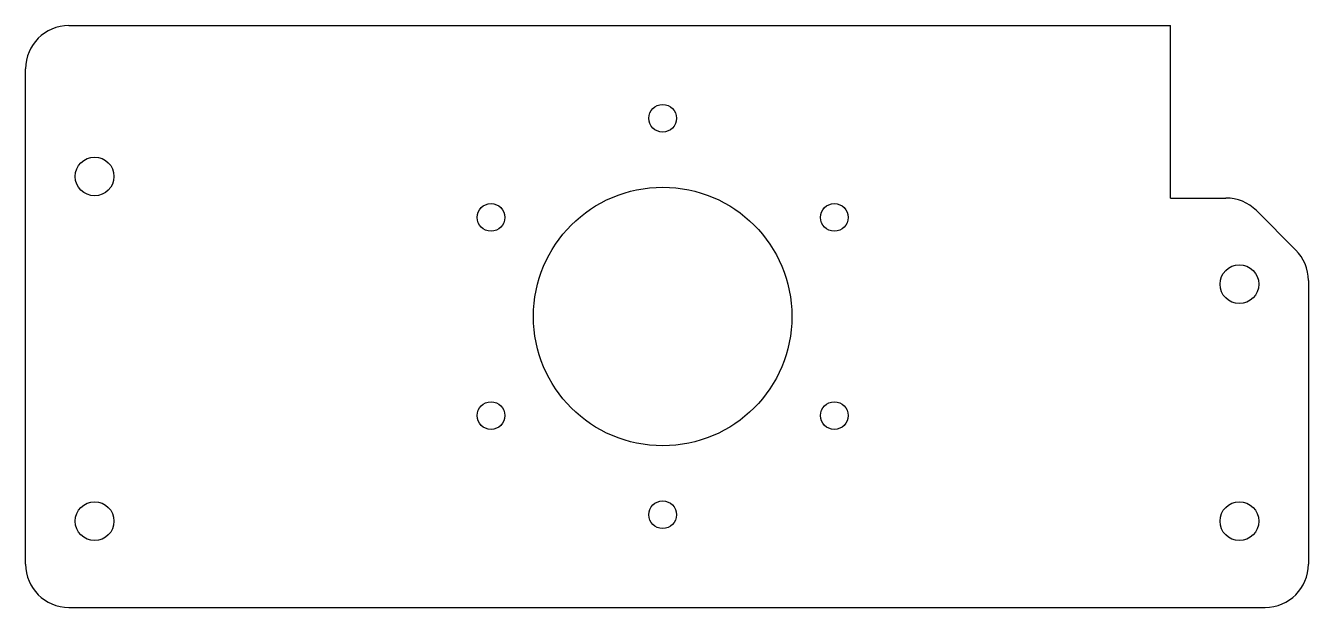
# Model space of a CAD drawing. Header units: millimetres. Extents: x -85 to 213, y -135 to 0.
import ezdxf

# ---------------------------------------------------------------- set-up
doc = ezdxf.new("R2010")
doc.units = ezdxf.units.MM
doc.linetypes.add('SLD-Katı', pattern=[0])

msp = doc.modelspace()

# ---------------------------------------------------------------- linework, layer by layer
at = {"color": 7, "linetype": 'SLD-Katı', "lineweight": 25}
for p, q in [((-74.85, 0), (180.85, 0)), ((180.85, -40), (180.85, 0)), ((-84.85, -125), (-84.85, -10)), ((180.85, -40), (193.71, -40)), ((209.92, -52.07), (200.78, -42.93)), ((212.85, -59.14), (212.85, -125)), ((-74.85, -135), (202.85, -135))]:
    msp.add_line(p, q, dxfattribs=at)
for centre, radius in [((63, -21.5), 3.2), ((-68.85, -35), 4.5), ((63, -67.5), 30), ((23.16, -44.5), 3.2), ((102.84, -44.5), 3.2), ((196.85, -60), 4.5), ((23.16, -90.5), 3.2), ((102.84, -90.5), 3.2), ((-68.85, -115), 4.5), ((63, -113.5), 3.2), ((196.85, -115), 4.5)]:
    msp.add_circle(centre, radius, dxfattribs=at)
for centre, start, end in [((-74.85, -10), 90, 180), ((193.71, -50), 45, 90), ((202.85, -59.14), 0, 45), ((-74.85, -125), 180, 270), ((202.85, -125), 270, 0)]:
    msp.add_arc(centre, 10, start, end, dxfattribs=at)

doc.saveas('drawing.dxf')
